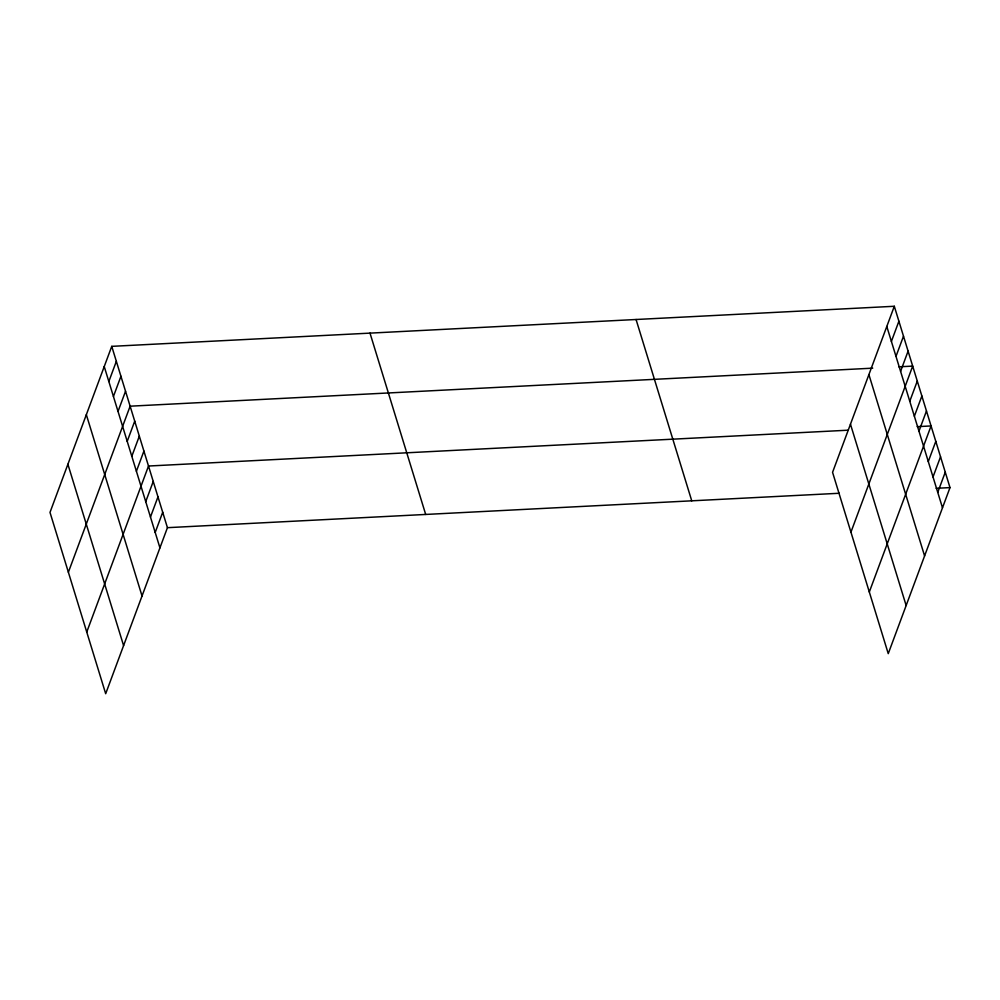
<?xml version="1.0" encoding="UTF-8"?>
<svg xmlns="http://www.w3.org/2000/svg" width="1000" height="1000" viewBox="0 0 1000 1000"><rect width="100%" height="100%" fill="white"/><g stroke="black" fill="none" stroke-linecap="round" stroke-linejoin="round"><path stroke-width="1.5" d="M111.75 346.35L50 512.4L105.688 693.725L167.438 527.675L111.75 346.35L894.312 306.275L950 487.6L888.25 653.65L832.562 472.325L894.312 306.275M108.837 381.512L116.35 361.312M113.438 396.463L120.938 376.275M118.025 411.425L125.538 391.238M68.375 572.238L130.125 406.188L872.725 368.162M127.212 441.35L134.725 421.15M131.812 456.3L139.325 436.112M136.4 471.262L143.912 451.075M86.75 632.075L148.512 466.025L848.062 430.2M145.738 501.637L153.238 481.438M150.463 517.05L157.975 496.85M155.2 532.463L162.712 512.263M891.4 341.425L898.9 321.238M895.987 356.388L903.5 336.188M900.588 371.35L908.088 351.15M850.938 532.163L912.688 366.112L898.85 366.812M909.775 401.262L917.288 381.075M914.362 416.225L921.875 396.025M918.962 431.188L926.475 410.988M869.312 592L931.062 425.95L917.225 426.65M928.288 461.55L935.8 441.362M933.025 476.962L940.537 456.775M937.75 492.375L945.263 472.188M167.438 527.675L839.325 493.263M936.162 488.312L950 487.6M886.8 326.463L942.487 507.788M868.9 374.6L924.587 555.925M850.462 424.188L906.15 605.513M636.062 319.5L691.75 500.825M370 333.125L425.688 514.45M104.237 366.55L159.938 547.875M86.337 414.675L142.037 596M67.9 464.275L123.588 645.6"/></g></svg>
